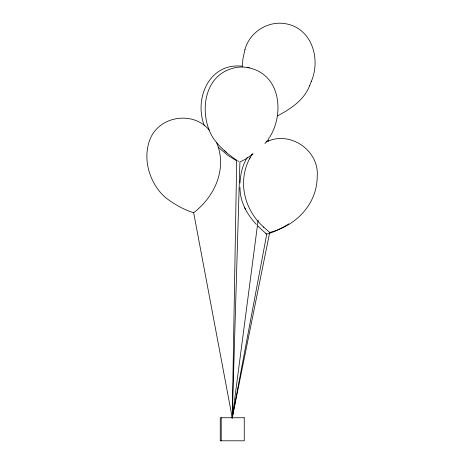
<?xml version="1.0" encoding="UTF-8"?>
<svg xmlns="http://www.w3.org/2000/svg" width="464" height="464" viewBox="0 0 464 464"><rect width="100%" height="100%" fill="white"/><g stroke="black" fill="none" stroke-linecap="round" stroke-linejoin="round"><path stroke-width="0.7" d="M232.238 418.058L236.686 160.851L228.062 155.521L218.109 147.082M242.382 66.88L242.892 58.928L244.975 49.567M232.249 417.542L239.923 161.977L245.456 159.187L253.199 153.92M240.021 182.955C240.433 174.052 242.533 165.051 247.324 157.453M232.186 418.18L258.135 220.18M268.482 141.265L268.952 137.675M232.255 417.704L266.754 234.076L269.34 233.404M232.261 417.681L269.7 232.447C295.672 226.014 317.185 204.351 317.219 176.355C319.354 150.15 289.478 130.071 266.179 142.048M311.193 81.705C321.169 59.009 311.802 27.649 284.896 23.606C267.484 20.799 249.278 32.567 244.899 49.787M277.391 115.948C290.539 108.994 304.187 100.131 309.674 85.544M309.598 85.753L311.269 81.49M251.772 154.97L252.451 153.833C236.518 177.729 243.014 208.829 263.801 227.261M249.446 158.908L250.154 157.725M269.549 137.39C283.324 115.867 281.486 79.512 254.463 69.455C246.97 66.468 238.467 66.166 230.857 68.887C202.803 77.72 199.3 115.403 212.877 137.611C219.101 146.717 227.667 154.112 236.756 160.254M267.792 140.012L264.921 143.567M209.31 130.158C193.778 111.116 160.706 115.455 150.603 137.889C141.816 157.951 149.309 183.274 165.393 197.502C173.93 203.957 183.35 209.641 193.662 212.709C214.844 196.51 227.412 168.722 216.636 142.576M287.523 224.605L288.695 223.857M286.914 224.976L284.438 226.444M283.811 226.809L276.184 230.712L270.263 233.096M241.738 66.149C209.392 62.808 193.766 98.426 204.357 125.698M247.068 67.419L249.394 67.901M237.574 160.753L238.85 161.443M257.769 226.026L265.866 233.473M265.762 233.404L266.754 234.076M269.7 232.447L263.465 226.919M224.338 150.516L226.664 152.592M256.337 224.443C246.981 214.351 239.795 201.544 240.004 187.398M244.325 207.066L245.688 209.803M193.662 212.709L232.244 417.733M221.218 417.751L221.218 440.8M244.244 417.751L220.243 417.751L220.243 440.8L244.244 440.8L244.244 417.751"/></g></svg>
